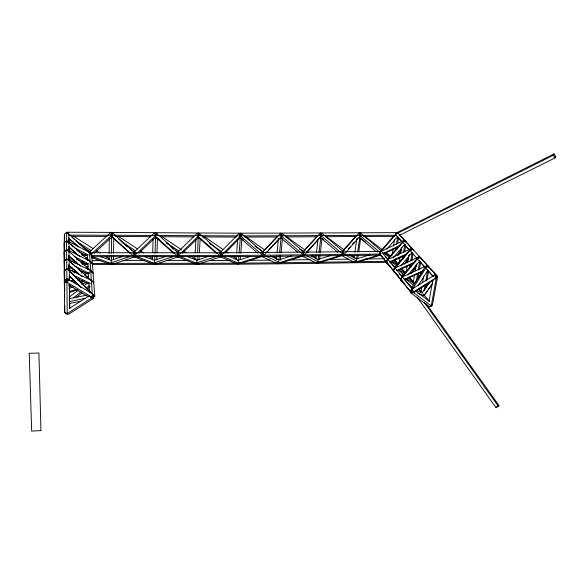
<?xml version="1.0" encoding="UTF-8"?>
<svg xmlns="http://www.w3.org/2000/svg" width="585" height="585" viewBox="0 0 585 585"><rect width="100%" height="100%" fill="white"/><g stroke="black" fill="none" stroke-linecap="round" stroke-linejoin="round"><path stroke-width="0.88" d="M69.191 267.279L69.198 265.48L69.206 269.824M68.898 241.971L68.935 235.148M109.088 258.899L109.117 256.179M109.146 253.459L109.322 238.044M111.333 263.389L111.428 256.128M111.457 253.407L111.611 232.399L66.646 232.245L64.401 234.285L64.248 242.819L66.551 240.742L66.653 232.245L68.942 234.3M64.642 269.122L64.642 291.198L64.306 270.884M113.453 259.777L113.505 256.15M113.541 253.437L113.753 238.044M400.857 278.409L400.82 280.632L404.286 283.425M152.422 259.777L152.546 256.193M152.67 252.61L153.124 239.17M154.915 256.142L154.403 264.383L92.254 264.595M155.01 253.451L155.647 235.514L156.955 234.965M156.7 259.747L156.831 256.171M156.963 252.588L157.482 238.27M194.783 259.784L194.98 256.237M195.178 252.691L195.917 239.389M197.408 256.186L196.611 264.34L154.403 264.383L154.63 263.308L196.07 263.279M197.613 252.632L198.395 232.984L111.611 232.399L111.669 235.243L240.45 235.923L396.096 235.243M198.958 259.755L199.163 256.215M199.368 252.669L200.187 238.505M221.759 256.34L221.847 254.921L241.298 235.258L239.016 233.532L220.179 252.515M236.143 259.608L236.355 256.888M236.632 253.261L237.671 239.66M237.43 263.155L196.984 263.279L196.611 264.34L237.824 264.208L238.358 263.155L238.841 256.8M239.126 253.173L240.464 235.923L240.238 233.174L198.395 232.984L198.542 235.762L199.595 233.349M240.23 259.579L240.442 256.866M240.727 253.239L241.861 238.746M92.306 263.499L111.318 263.382L111.209 264.464L111.318 263.382L154.63 263.308L153.182 264.04L155.486 263.74L135.194 256.04L133.651 256.267M276.442 259.272L276.785 255.682M277.049 252.991L278.431 238.636M238.329 263.155L237.824 264.208L277.992 263.82L278.635 262.782L279.33 255.586M279.593 252.895L281.253 235.828L280.983 233.115L240.238 233.174L240.45 235.923L241.4 233.532L263.111 252.354M280.339 260.135L280.778 255.66M281.049 252.969L282.453 238.629M315.732 258.797L316.141 255.25M316.448 252.588L317.991 239.28M318.73 255.155L317.896 262.255L317.15 263.294L277.992 263.82L278.657 262.775L386.67 261.327M319.044 252.486L321.019 235.616L321.794 233.298L343.205 251.528M319.527 259.652L320.046 255.228M320.361 252.566L322.028 238.395M354.217 257.407L354.459 255.652M354.927 252.15L356.711 239.002M356.25 261.7L357.084 255.557M357.567 252.047L360.55 233.086L381.756 251.133M357.793 259.075L358.291 255.448M358.788 251.828L360.652 238.249M392.118 255.075L393.091 248.808M393.515 246.117L394.487 239.85M395.497 250.475L395.921 247.784M396.484 244.201L397.617 237.027M396.688 249.685L397.113 247.002M397.676 243.426L398.663 237.166M399.028 263.338L400.023 257.181M400.586 253.663L401.581 247.506M402.487 258.863L402.919 256.223M403.489 252.698L404.915 243.894M403.679 258.036L404.111 255.404M404.681 251.886L405.683 245.737M406.012 272.647L407.197 265.495M407.643 262.811L408.82 255.652M409.573 268.12L410.173 264.537M410.765 260.954L412.111 252.895M410.772 267.25L411.226 264.566M411.818 260.998L413.017 253.846M413.098 283.352L414.597 274.548M415.189 271.03L416.388 263.981M416.432 280.705L417.646 273.656M418.246 270.124L419.759 261.312M417.792 278.906L418.845 272.749M419.452 269.232L420.666 262.19M420.812 292.573L421.748 287.198M422.531 282.716L423.628 276.449M424.088 290.796L425.193 284.515M425.829 280.924L427.723 270.16M425.456 288.931L426.246 284.456M427.035 279.981L428.615 271.03M429.017 301.414L432.812 280.208M410.743 292.858L413.017 292.171L431.255 305.897L432.469 304.858L437.595 276.625L411.979 248.354L409.712 250.292L417.288 258.702L419.613 256.727L437.595 276.625L436.381 277.59L431.255 305.897L428.959 306.533L410.743 292.858L411.299 289.575L434.626 275.001L436.373 277.59L413.017 292.178L413.149 292.814M67.582 269.195L94.017 295.688L93.11 298.767L89.3 295.988M303.703 251.981L282.102 233.466L281.268 235.843L280.983 233.115L320.697 232.947L321.048 235.623L320.697 232.947L397.5 232.618L395.877 234.015M155.632 235.492L156.751 233.064M399.167 235.462L555.114 157.877L555.75 156.568L554.032 153.913L396.886 232.691L395.943 234.015L553.395 155.215L554.032 153.913M111.669 235.228L112.883 232.771M65.812 282.277L66.902 280.091L68.372 279.294L93.754 294.657L92.371 297.56L67.246 313.553L64.716 312.492L64.343 281.18L64.248 242.826L66.551 240.735L68.891 242.819L68.986 250.826M92.605 296.112L93.739 298.248L68.708 314.182L67.246 313.553L66.917 282.204L68.372 279.294M67.319 233.868L67.962 232.618M417.098 297.063L496.058 407.723L498.427 406.304L498.91 405.464L426.377 303.922M496.058 407.723L496.555 406.875M394.451 260.617L395.394 259.104M397.734 255.323L401.478 249.261M398.275 255.118L401.559 249.81M418.121 285.729L427.781 270.394M410.831 290.262L412.118 289.714L427.145 265.97L428.191 267.031M404.345 264.245L408.703 257.393M411.643 288.244L424.725 267.608M405.361 263.235L408.761 257.897M411.006 273.743L416.33 265.663M412.045 272.661L415.928 266.767M414.151 283.776L422.18 271.93M416.198 281.166L420.22 275.228M421.222 273.743L422.231 272.266M421.917 293.034L429.251 282.621M424.001 290.357L429.258 282.906M423.854 295.637L432.841 283.038M424.352 295.191L432.3 284.047M92.306 294.277L89.498 252.683L220.794 252.786L342.817 251.784L343.19 254.49L342.327 255.557L262.285 256.464L91.311 256.735M436.534 277.933L437.595 276.617L435.035 274.709M380.901 254.065L343.19 254.49L342.327 255.557L380.835 255.111L394.071 271.316M433.448 276.668L425.185 267.484L426.231 266.219M408.016 274.994L419.935 260.742M401.924 277.582L418.977 257.239L417.493 257.992L401.646 276.88M418.838 256.859L417.288 258.702L419.613 256.727L421.273 258.672L419.445 257.312M408.513 255.791L409.661 254.431M400.703 265.97L412.249 252.318M394.341 267.981L408.776 250.972M394.582 268.632L411.357 248.852M354.985 262.175L356.258 261.722L355.395 262.723L317.15 263.294L317.926 262.263L316.682 262.731M386.787 249.195L397.712 236.435M393.105 258.014L404.864 244.245M380.769 251.872L396.893 233.086L395.562 233.861M386.78 260.106L401.478 242.958M387.541 260.069L404.038 240.815M381.186 250.592L394.407 235.199M356.272 261.707L355.395 262.723L387.372 262.314M348.316 248.947L350.093 246.907M352.47 244.186L354.254 242.146M356.623 239.426L357.815 238.066M342.13 251.66L355.812 236.04M343.9 252.12L342.364 253.861L320.214 234.987L321.787 233.291M360.543 233.086L359.058 234.761L380.996 253.429M307.125 251.55L319.71 237.598M321.472 236.143L304.653 254.789L302.584 252.72L320.039 233.422L322.079 235.477M302.657 252.142L317.077 236.216M304.383 252.559L302.752 254.314L280.434 235.185L282.102 233.466M268.508 250.117L279.476 238.431M281.736 236.333L264.018 255.206L261.904 253.1L280.273 233.605L282.35 235.682M262.131 252.559L276.793 237.005M197.284 235.616L199.324 233.488L221.737 253.298L219.704 255.448L197.964 236.216M154.33 235.353L156.444 233.203L178.937 253.305L176.838 255.477L154.996 235.945M263.791 252.939L262.051 254.709L239.623 235.258L241.4 233.532M224.889 253.173L239.901 237.985M182.242 253.29L198.768 237.188M177.372 252.537L197.152 233.342L199.412 235.104L179.01 254.958L176.736 253.159M90.58 297.275L93.125 294.84M92.116 297.509L94.017 295.688M138.725 253.225L155.303 237.576M133.614 252.464L154.257 233.057L156.502 234.841L135.215 254.921L132.949 253.093M90.448 254.899L112.576 234.57L110.324 232.771L88.861 252.442M94.134 253.283L112.174 236.684M64.613 281.297L64.27 261.078L66.683 258.899L66.551 240.735L68.891 242.826M64.27 261.086L66.683 258.899L67.911 259.974M64.635 297.977L64.306 270.884L66.785 268.654L66.683 258.899M64.306 270.884L66.785 268.654L68.043 269.743M64.635 298.92L64.343 281.18L66.887 278.899L66.785 268.654M88.92 272.603L90.105 271.542M92.92 298.116L94.799 296.434L91.757 254.702L89.498 252.683M65.637 282.292L64.343 281.18L66.895 278.994L68.182 280.054M409.105 249.619L402.429 242.227L404.652 240.333L413.617 250.27L412.425 249.386M380.294 252.318L381.391 251.382L412.564 289.187L410.136 291.235L379.197 253.261M402.429 242.227L404.652 240.333L413.617 250.27M385.924 261.48L388.177 259.564L385.924 261.48L387.584 263.367M409.712 250.292L411.979 248.354M395.226 268.113L392.93 270.065L394.049 271.338M402.575 277.049L400.228 279.038L401.368 280.332M425.185 267.484L427.569 265.473L429.251 267.447L428.001 266.519M435.891 274.614L434.67 275.645L437.595 276.625L436.373 277.648M430.07 306.869L432.476 304.858M69.271 297.092L77.834 290.54M84.262 285.626L87.83 282.891M73.33 297.904L81.183 291.886M86.185 288.061L89.044 285.868M76.408 297.26L82.097 292.895M87.077 289.078L89.922 286.899M69.227 286.738L70.661 285.641M74.251 282.906L75.684 281.809M77.842 280.164L79.275 279.074M84.298 275.242L87.172 273.049M80.43 281.992L82.587 280.347M86.894 277.056L88.335 275.959M81.322 283.008L84.189 280.822M74.258 273.005L76.43 271.36M84.386 265.319L86.558 263.667M86.222 267.616L88.393 265.963M81.308 273.049L83.465 271.403M80.774 262.263L82.192 261.188M85.732 258.511L87.143 257.437M81.337 263.521L83.516 261.868M69.088 267.506L70.507 266.431M74.748 263.221L76.16 262.153M83.94 256.267L86.061 254.665M69.564 308.266L88.576 296.156M413.895 292.346L433.419 280.164M434.918 279.22L436.417 278.284M497.14 406.524L498.91 405.464M387.65 262.365L386.509 263.023L390.656 266.372M109.951 264.12L111.326 263.374M263.206 255.623L261.597 256.457L277.334 263.813L279.703 262.614L265.663 255.989M303.834 255.206L302.204 256.033L316.551 263.294L318.145 262.497M554.119 157.38L555.75 156.568M343.585 254.636L341.735 255.55L354.832 262.723L357.252 261.546L345.735 255.177M380.235 251.725L403.489 240.684L404.067 241.963M382.963 253.524L400.63 245.152M383.584 254.007L398.794 246.804M389.785 261.773L407.05 253.656M390.407 262.241L405.975 254.921M396.827 270.409L414.736 262.065M398.246 270.475L413.661 263.301M404.176 279.433L423.547 270.482M404.776 279.857L422.472 271.681M425.858 266.555L427.145 265.97M68.189 280.603L66.902 280.098L64.343 281.18L66.917 282.204L68.189 281.663M68.533 259.908L71.875 258.709M81.885 255.104L84.386 254.204M71.516 261.415L74.017 260.515M73.739 262.665L76.24 261.773M68.511 268.903L71.948 267.689M82.244 264.062L84.818 263.162M70.727 270.775L74.163 269.575M73.001 272.025L75.575 271.126M68.971 278.431L71.516 277.553M83.392 273.458L85.936 272.573M71.099 280.968L73.651 280.091M112.042 259.974L122.243 256.501M71.714 281.765L74.258 280.895M77.651 279.74L79.341 279.162M110.872 262.936L129.592 256.588M68.993 288.339L73.191 286.921M81.586 284.091L86.617 282.387M69.432 291.535L76.152 289.29M69.279 292.573L77.666 289.765M66.719 241.51L67.897 241.115L90.799 253.049M155.347 259.945L165.76 256.515M154.199 262.877L173.474 256.566M197.598 259.967L208.713 256.391M196.582 262.855L216.274 256.544M237.766 260.5L250.439 256.457M237.43 263.594L261.948 255.82L263.506 256.106M239.872 263.586L262.658 256.369M278.899 259.879L291.769 255.82M317.297 259.667L331.212 255.36M342.627 255.477L318.313 262.943L316.997 262.687L342.232 254.921L343.497 255.206M356.455 258.892L370.042 254.797M380.842 254.482L355.336 262.124L356.536 262.38L380.287 255.272M68.942 298.781L87.15 295.067M69.747 301.458L85.366 298.321M69.681 303.425L80.957 301.187M109.958 264.12L112.196 263.813L91.297 256.347M177.379 256.288L178.966 256.076L197.781 263.703L195.434 264.003M220.15 256.252L221.773 256.04L239.082 263.579L237.481 263.776M402.239 280.5L400.82 280.632L403.145 281.926M329.45 259.426L348.601 259.162M343.19 254.49L221.006 255.601L91.311 255.594M365.72 258.95L384.484 258.731M290.219 259.923L310.291 259.681M342.817 251.784L381.391 251.382M248.852 260.325L270.314 260.142M238.358 263.155L278.635 262.782M325.655 236.713L356.265 236.515M82.346 263.564L84.16 263.557M286.006 236.94L316.646 236.771M92.262 260.654L100.401 260.603M363.49 236.479L394.21 236.347M244.45 237.057L277.89 236.976M209.401 260.479L230.044 260.435M122.974 260.537L144.619 260.515M166.235 260.508L187.829 260.508M68.46 235.126L111.669 235.243M72.079 236.34L107.077 236.428M202.71 236.947L236.303 237.057M115.208 236.457L150.813 236.662M160.838 236.713L193.613 236.903M434.911 277.129L436.381 277.59M91.545 257.568L108.284 263.528M100.81 256.661L110.836 260.288M133.724 256.691L151.5 263.411M144.773 256.639L154.06 260.201M410.187 290.533L412.323 292.675L414.26 291.864L411.511 293.312L410.187 290.533L411.884 291.213M417.617 293.202L424.322 295.871L423.679 294.533M177.409 256.727L194.615 263.674M416.301 290.452L423.035 293.187M187.383 256.493L197.189 260.508M219.338 256.354L235.857 263.513M229.393 256.405L238.446 260.391M270.387 255.967L278.226 259.703M76.035 277.912L88.328 283.952M72.847 274.87L90.309 283.476M68.233 269.041L92.781 281.224M78.924 269.641L87.728 274.043M74.383 265.897L89.607 273.524M68.094 259.287L92.064 271.381M93.739 298.248L66.917 282.211M76.591 259.221L87.114 264.566M74.368 256.61L88.942 264.04M307.03 256.011L318.942 262.095M67.977 249.992L91.406 262M311.052 255.908L317.399 259.184M78.697 251.47L86.602 255.557M74.931 248.047L88.393 255.016M349.552 255.221L355.687 258.643M406.005 278.709L414.48 283.52M402.019 273.831L403.555 274.716M398.853 269.89L404.981 273.444M389.573 262.146L391.855 263.477M391.774 261.371L397.858 264.961M110.719 263.63L112.115 264.457L135.069 256.713L133.687 255.864M380.279 255.104L382.539 256.442M68.525 284.858L88.54 296.902M384.945 253.203L390.195 256.369M154.016 263.564L155.325 264.376L178.761 256.735L177.474 255.894M83.055 247.126L90.741 251.981M73.344 236.033L93.307 248.705M96.379 250.658L100.225 253.093M105.6 256.508L109.439 258.943M76.679 241.451L91.304 250.709M121.475 241.634L135.8 250.987M111.793 237.049L114.046 238.519M129.855 248.83L135.12 252.259M118.148 236.223L137.709 249.034M140.714 251.002L143.72 252.976M148.985 256.42L152.751 258.884M196.333 263.528L197.555 264.332L221.496 256.683L220.296 255.857M166.155 242.563L178.944 251.148M155.639 237.327L159.391 239.843M175.156 250.409L178.162 252.427M161.255 236.091L181.511 249.736M183.763 251.25L186.008 252.771M191.258 256.303L195.763 259.338M211.324 244.545L221.832 251.777M198.469 237.598L200.714 239.141M204.085 236.45L222.805 249.378M225.803 251.448L228.048 252.998M233.283 256.618L236.281 258.687M255.148 246.256L263.221 251.938M241.759 238.812L243.25 239.865M245.883 236.698L264.544 249.868M266.789 251.448L269.027 253.027M273.502 256.193L277.239 258.826M299.593 249.056L303.257 251.704M286.504 236.647L304.778 249.868M306.971 251.455L308.434 252.515M312.09 255.162L316.478 258.336M322.086 238.57L323.556 239.653M326.189 236.559L344.499 250.153M351.819 255.586L356.214 258.848M403.935 240.493L406.253 242.227M412.886 291.323L411.43 290.233L412.717 292.171M415.891 291.184L429.719 301.619M360.791 238.351L365.844 242.19M364.155 235.835L382.18 249.59M385.786 252.347L390.831 256.193M219.55 253.151L221.847 254.921M384.952 256.632L387.767 258.914M379.775 254.775L382.59 257.049M398.429 270.168L404.059 274.723M408.279 278.138L413.2 282.124M393.756 266.511L395.138 267.63M405.771 279.074L414.085 285.794M418.238 289.151L421.705 291.952M399.511 274.065L402.334 276.347M393.522 271.637L398.443 275.608M407.511 283.571L412.366 287.491M383.855 252.859L389.471 257.407M393.683 260.822L397.902 264.237M391.321 261.583L396.842 266.058M400.286 268.851L405.12 272.764M67.136 241.386L68.891 242.812M64.343 281.18L66.28 282.782M67.26 314.613L64.716 312.492L64.694 306.13M359.278 237.327L376.367 251.872M320.543 237.583L337.801 252.289M280.829 237.781L297.685 252.23M66.887 278.899L68.174 280.003M93.556 295.359L94.799 296.434M240.128 237.89L257.744 253.181M91.377 280.844L93.797 282.957M69.125 260.201L69.001 251.718L66.602 249.605L64.24 251.74L64.642 291.198M69.001 251.718L66.602 249.605L64.24 251.74L64.606 271.835L64.248 242.826L64.635 259.17M209.423 243.28L210.783 244.479M198.593 237.627L216.201 253.203M67.502 241.269L91.033 262.16M70.588 244.493L73.264 246.87M76.613 249.846L77.959 251.038M81.308 254.014L83.311 255.799M85.995 258.175L88.006 259.959M68.591 246.526L80.028 256.683M68.993 247.353L77.71 255.097M67.575 250.146L91.684 271.557M76.664 258.687L77.995 259.872M81.33 262.833L83.333 264.61M86.002 266.979L88.671 269.349M68.599 255.455L80.664 266.175M69.008 256.274L77.688 263.981M67.684 259.455L92.386 281.407M70.763 262.643L73.425 265.005M80.745 271.506L82.075 272.69M85.395 275.645L87.392 277.422M68.642 264.829L82.002 276.705M69.059 265.627L79.048 274.504M166.74 243.141L168.1 244.355M170.813 246.782L173.533 249.217M155.807 237.393L173.474 253.195M67.582 232.764L90.763 253.992M72.006 237.21L74.683 239.609M76.021 240.808L86.068 249.795M68.716 237.978L78.807 247.009M68.445 238.212L77.161 246.014M118.77 239.119L127.391 246.87M111.296 236.515L129.877 253.225M412.118 289.714L413.193 290.789M70.471 272.047L91.465 293.129M69.849 276.361L78.119 284.676M69.513 276.083L81.001 287.644M398.1 233.261L404.652 240.333M399.679 235.119L406.253 242.219M395.921 235.126L401.844 241.59M397.507 236.983L401.661 241.517M404.652 244.786L408.908 249.502M417.895 259.374L424.578 266.811M419.555 261.32L424.432 266.745M427.467 270.116L433.383 276.698M410.136 291.235L411.299 292.551M394.582 259.981L398.056 264.04M401.471 268.054L405.822 273.151M409.127 277.078L413.712 282.533M423.84 294.672L429.046 300.865M409.229 277.268L413.229 282.029M418.816 288.676L421.58 291.886M390.378 262.109L394.729 267.389M404.286 278.986L411.526 287.783M411.109 289.846L412.22 291.198M394.612 271.974L400.813 279.593M401.939 280.976L410.78 291.849M395.138 260.193L397.785 263.901M424.088 302.218L498.427 406.304M411.299 289.575L413.017 292.178M553.395 155.215L555.114 157.877M426.955 267.235L426.333 265.853L401.347 277.422L401.953 278.796M419.006 258.446L418.399 257.093L394.019 268.478L394.612 269.824M411.686 250.687L410.794 248.713L386.992 259.923L387.57 261.232M393.186 269.341L394.049 271.981M386.188 260.793L387.029 263.36M88.328 273.136L88.664 278.526M88.942 283.023L89.512 292.025M87.75 263.711L88.116 269.707M87.231 254.724L87.538 260.113M69.103 256.413L69.162 260.04L69.147 256.537M69.14 261.049L69.286 269.941M69.301 270.833L69.454 280.259M69.454 291.988L69.535 297.173M69.344 284.829L69.374 286.628M69.622 303.315L69.703 308.756L69.513 285.582M66.895 278.994L66.924 281.882M64.401 234.285L64.642 255.667M68.979 238.738L69.015 242.3M69.052 246.746L69.096 251.199M69.184 265.605L69.227 270.16M69.352 276.244L69.396 280.756M69.374 284.749L69.571 298.796L69.396 284.953M69.045 256.186L69.067 260.018M69.132 265.137L69.169 269.97M69.337 276.127L69.366 280.544M66.895 278.57L66.909 281.151M134.301 255.594L134.133 256.727L134.228 252.72L134.301 255.594M178.118 255.63L177.811 256.749L177.994 252.786L178.125 255.63M220.976 255.601L220.523 256.705L221.006 255.601L220.794 252.786L220.976 255.601M262.892 255.374L262.285 256.464L262.914 255.374L262.636 252.596L262.892 255.374M303.586 254.958L302.847 256.04L303.6 254.958L303.264 252.215L303.586 254.958M360.857 235.243L344.207 254.329L342.174 252.274L358.861 233.218L360.857 235.243M135.164 253.239L133.007 255.44L110.368 235.09L112.539 232.918L135.164 253.239M302.635 255.396L277.721 263.206L279.169 263.469L304.039 255.689L302.635 255.396M40.935 430.597L31.67 431.086L29.25 353.325L38.924 353.026L40.935 430.597M93.066 273.085L90.697 271.009L93.066 273.085M92.379 263.674L90.068 261.627L92.379 263.681M359.87 235.389L359.483 232.742L359.855 235.389M155.617 235.506L155.515 232.698L155.61 235.506M69.023 250.972L68.964 247.345L68.971 250.965"/></g></svg>
